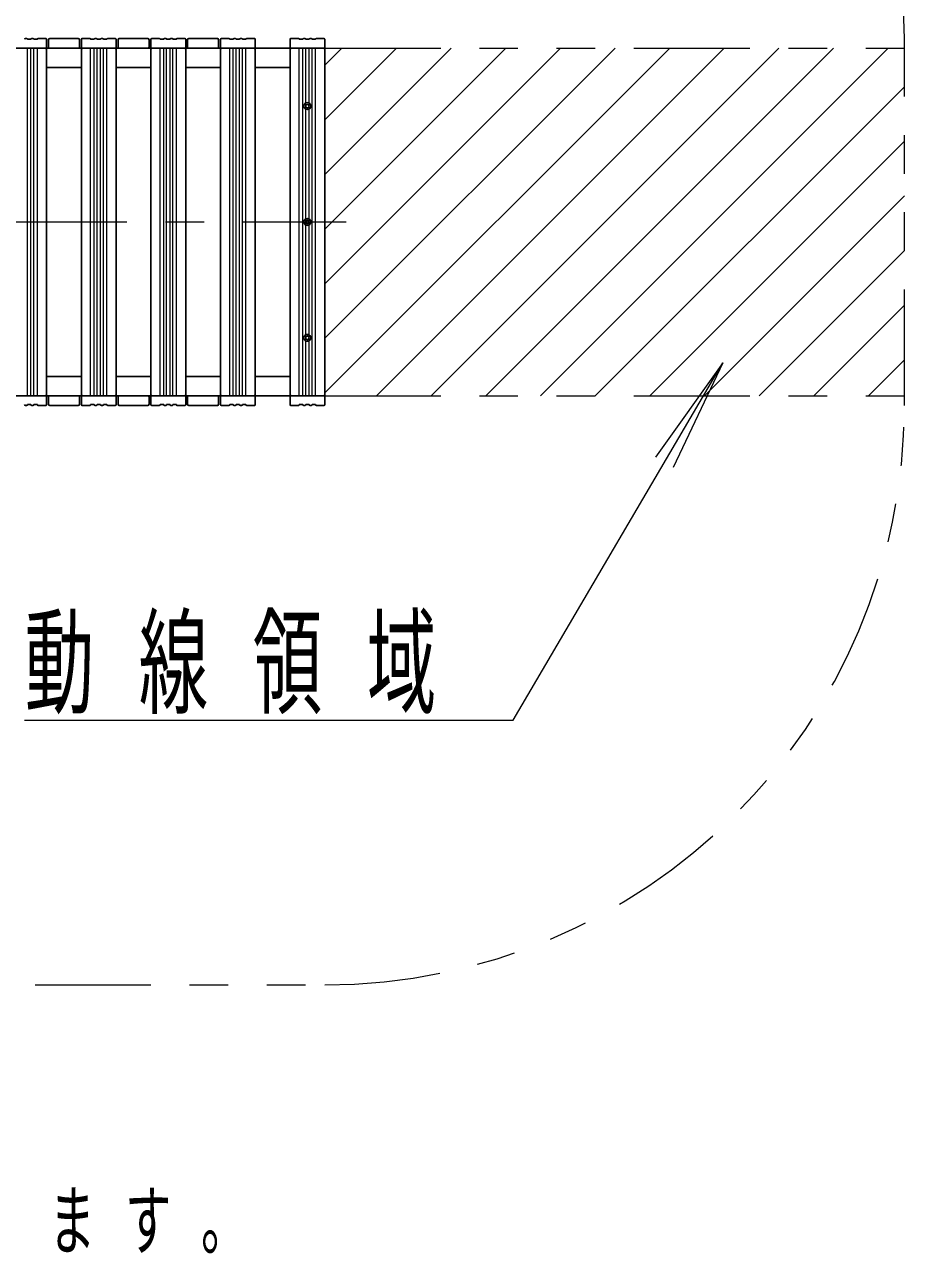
# Model space of a CAD drawing. Units: millimetres on the paper. Extents: x -385 to 0, y 0 to 267.
# Drawn here: x -45.1 to -22.33, y 80.35 to 112.22 of the extents above; entities that cross this region are included whole.
import ezdxf

# ---------------------------------------------------------------- set-up
doc = ezdxf.new("R2010")
doc.units = ezdxf.units.MM
doc.linetypes.add('USER2', pattern=[6, 3, -1, 1, -1])
doc.linetypes.add('USER3', pattern=[8, 3, -1, 1, -1, 1, -1])
doc.layers.add('LY_1', color=7, linetype='Continuous', lineweight=25)
doc.styles.add('ＭＳ ゴシック', font='')
doc.styles.get('ＭＳ ゴシック').set_extended_font_data('MS Gothic')

msp = doc.modelspace()

# ---------------------------------------------------------------- linework, layer by layer
at = {"layer": 'LY_1'}
for p, q in [((-45.042, 111.856), (-45.077, 111.856)), ((-44.877, 111.856), (-44.912, 111.856)), ((-44.547, 111.856), (-44.747, 111.856)), ((-44.447, 111.856), (-43.707, 111.856)), ((-43.607, 111.856), (-43.407, 111.856)), ((-43.242, 111.856), (-43.277, 111.856)), ((-43.077, 111.856), (-43.112, 111.856)), ((-42.747, 111.856), (-42.947, 111.856)), ((-42.647, 111.856), (-41.907, 111.856)), ((-41.807, 111.856), (-41.607, 111.856)), ((-41.442, 111.856), (-41.477, 111.856)), ((-41.277, 111.856), (-41.312, 111.856)), ((-40.947, 111.856), (-41.147, 111.856)), ((-40.847, 111.856), (-40.107, 111.856)), ((-40.007, 111.856), (-39.807, 111.856)), ((-39.642, 111.856), (-39.677, 111.856)), ((-39.477, 111.856), (-39.512, 111.856)), ((-39.147, 111.856), (-39.347, 111.856)), ((-38.207, 111.856), (-38.007, 111.856)), ((-37.842, 111.856), (-37.877, 111.856)), ((-37.677, 111.856), (-37.712, 111.856)), ((-37.347, 111.856), (-37.547, 111.856)), ((-68.827, 111.606), (-37.327, 111.606)), ((-45.022, 111.836), (-44.932, 111.836)), ((-44.767, 111.836), (-44.857, 111.836)), ((-44.527, 111.636), (-44.527, 111.836)), ((-44.527, 102.636), (-44.527, 111.576)), ((-44.477, 111.826), (-44.477, 111.636)), ((-43.677, 111.826), (-43.677, 111.636)), ((-43.627, 111.636), (-43.627, 111.836)), ((-43.627, 111.576), (-43.627, 102.636)), ((-43.387, 111.836), (-43.297, 111.836)), ((-43.222, 111.836), (-43.132, 111.836)), ((-42.967, 111.836), (-43.057, 111.836)), ((-42.727, 111.636), (-42.727, 111.836)), ((-42.727, 102.636), (-42.727, 111.576)), ((-42.677, 111.826), (-42.677, 111.636)), ((-41.877, 111.826), (-41.877, 111.636)), ((-41.827, 111.636), (-41.827, 111.836)), ((-41.827, 111.576), (-41.827, 102.636)), ((-41.587, 111.836), (-41.497, 111.836)), ((-41.422, 111.836), (-41.332, 111.836)), ((-41.167, 111.836), (-41.257, 111.836)), ((-40.927, 111.636), (-40.927, 111.836)), ((-40.927, 102.636), (-40.927, 111.576)), ((-40.877, 111.826), (-40.877, 111.636)), ((-40.077, 111.826), (-40.077, 111.636)), ((-40.027, 111.636), (-40.027, 111.836)), ((-40.027, 111.576), (-40.027, 102.636)), ((-39.787, 111.836), (-39.697, 111.836)), ((-39.622, 111.836), (-39.532, 111.836)), ((-39.367, 111.836), (-39.457, 111.836)), ((-39.127, 111.636), (-39.127, 111.836)), ((-39.127, 102.636), (-39.127, 111.576)), ((-38.227, 111.636), (-38.227, 111.836)), ((-38.227, 111.576), (-38.227, 102.636)), ((-37.987, 111.836), (-37.897, 111.836)), ((-37.822, 111.836), (-37.732, 111.836)), ((-37.567, 111.836), (-37.657, 111.836)), ((-37.327, 111.636), (-37.327, 111.836)), ((-37.327, 102.636), (-37.327, 111.576)), ((-44.527, 111.106), (-43.627, 111.106)), ((-42.727, 111.106), (-41.827, 111.106)), ((-40.927, 111.106), (-40.027, 111.106)), ((-39.127, 111.106), (-38.227, 111.106)), ((-44.527, 103.106), (-43.627, 103.106)), ((-42.727, 103.106), (-41.827, 103.106)), ((-40.927, 103.106), (-40.027, 103.106)), ((-39.127, 103.106), (-38.227, 103.106)), ((-68.827, 102.606), (-37.327, 102.606)), ((-45.042, 102.356), (-45.077, 102.356)), ((-45.022, 102.376), (-44.932, 102.376)), ((-44.877, 102.356), (-44.912, 102.356)), ((-44.767, 102.376), (-44.857, 102.376)), ((-44.547, 102.356), (-44.747, 102.356)), ((-44.527, 102.576), (-44.527, 102.376)), ((-44.477, 102.386), (-44.477, 102.576)), ((-44.447, 102.356), (-43.707, 102.356)), ((-43.677, 102.386), (-43.677, 102.576)), ((-43.627, 102.576), (-43.627, 102.376)), ((-43.607, 102.356), (-43.407, 102.356)), ((-43.387, 102.376), (-43.297, 102.376)), ((-43.242, 102.356), (-43.277, 102.356)), ((-43.222, 102.376), (-43.132, 102.376)), ((-43.077, 102.356), (-43.112, 102.356)), ((-42.967, 102.376), (-43.057, 102.376)), ((-42.747, 102.356), (-42.947, 102.356)), ((-42.727, 102.576), (-42.727, 102.376)), ((-42.677, 102.386), (-42.677, 102.576)), ((-42.647, 102.356), (-41.907, 102.356)), ((-41.877, 102.386), (-41.877, 102.576)), ((-41.827, 102.576), (-41.827, 102.376)), ((-41.807, 102.356), (-41.607, 102.356)), ((-41.587, 102.376), (-41.497, 102.376)), ((-41.442, 102.356), (-41.477, 102.356)), ((-41.422, 102.376), (-41.332, 102.376)), ((-41.277, 102.356), (-41.312, 102.356)), ((-41.167, 102.376), (-41.257, 102.376)), ((-40.947, 102.356), (-41.147, 102.356)), ((-40.927, 102.576), (-40.927, 102.376)), ((-40.877, 102.386), (-40.877, 102.576)), ((-40.847, 102.356), (-40.107, 102.356)), ((-40.077, 102.386), (-40.077, 102.576)), ((-40.027, 102.576), (-40.027, 102.376)), ((-40.007, 102.356), (-39.807, 102.356)), ((-39.787, 102.376), (-39.697, 102.376)), ((-39.642, 102.356), (-39.677, 102.356)), ((-39.622, 102.376), (-39.532, 102.376)), ((-39.477, 102.356), (-39.512, 102.356)), ((-39.367, 102.376), (-39.457, 102.376)), ((-39.147, 102.356), (-39.347, 102.356)), ((-39.127, 102.576), (-39.127, 102.376)), ((-38.227, 102.576), (-38.227, 102.376)), ((-38.207, 102.356), (-38.007, 102.356)), ((-37.987, 102.376), (-37.897, 102.376)), ((-37.842, 102.356), (-37.877, 102.356)), ((-37.822, 102.376), (-37.732, 102.376)), ((-37.677, 102.356), (-37.712, 102.356)), ((-37.567, 102.376), (-37.657, 102.376)), ((-37.347, 102.356), (-37.547, 102.356)), ((-37.327, 102.576), (-37.327, 102.376))]:
    msp.add_line(p, q, dxfattribs=at)
at = {"layer": 'LY_1', "linetype": 'USER3', "lineweight": 13}
for p, q in [((-22.327, 102.356), (-22.327, 111.856)), ((-37.327, 111.606), (-22.327, 111.606)), ((-37.327, 102.606), (-22.327, 102.606)), ((-68.827, 87.356), (-37.327, 87.356))]:
    msp.add_line(p, q, dxfattribs=at)
at = {"layer": 'LY_1', "lineweight": 13}
for p, q in [((-45.022, 102.606), (-45.022, 111.606)), ((-44.932, 102.606), (-44.932, 111.606)), ((-44.857, 102.606), (-44.857, 111.606)), ((-44.767, 102.606), (-44.767, 111.606)), ((-43.387, 102.606), (-43.387, 111.606)), ((-43.297, 102.606), (-43.297, 111.606)), ((-43.222, 102.606), (-43.222, 111.606)), ((-43.132, 102.606), (-43.132, 111.606)), ((-43.057, 102.606), (-43.057, 111.606)), ((-42.967, 102.606), (-42.967, 111.606)), ((-41.587, 102.606), (-41.587, 111.606)), ((-41.497, 102.606), (-41.497, 111.606)), ((-41.422, 102.606), (-41.422, 111.606)), ((-41.332, 102.606), (-41.332, 111.606)), ((-41.257, 102.606), (-41.257, 111.606)), ((-41.167, 102.606), (-41.167, 111.606)), ((-39.787, 102.606), (-39.787, 111.606)), ((-39.697, 102.606), (-39.697, 111.606)), ((-39.622, 102.606), (-39.622, 111.606)), ((-39.532, 102.606), (-39.532, 111.606)), ((-39.457, 102.606), (-39.457, 111.606)), ((-39.367, 102.606), (-39.367, 111.606)), ((-37.987, 102.606), (-37.987, 111.606)), ((-37.897, 102.606), (-37.897, 111.606)), ((-37.822, 102.606), (-37.822, 111.606)), ((-37.732, 102.606), (-37.732, 111.606)), ((-37.657, 102.606), (-37.657, 111.606)), ((-37.567, 102.606), (-37.567, 111.606)), ((-37.327, 102.68), (-28.401, 111.606)), ((-37.327, 104.094), (-29.816, 111.606)), ((-37.327, 105.508), (-31.23, 111.606)), ((-37.327, 106.922), (-32.644, 111.606)), ((-37.327, 108.337), (-34.058, 111.606)), ((-37.327, 109.751), (-35.472, 111.606)), ((-37.327, 111.165), (-36.887, 111.606)), ((-35.987, 102.606), (-26.987, 111.606)), ((-34.573, 102.606), (-25.573, 111.606)), ((-33.159, 102.606), (-24.159, 111.606)), ((-31.745, 102.606), (-22.745, 111.606)), ((-30.33, 102.606), (-22.327, 110.609)), ((-28.916, 102.606), (-22.327, 109.195)), ((-27.502, 102.606), (-22.327, 107.78)), ((-26.088, 102.606), (-22.327, 106.366)), ((-24.674, 102.606), (-22.327, 104.952)), ((-32.448, 94.205), (-27.028, 103.459)), ((-27.028, 103.459), (-28.764, 101.013)), ((-27.028, 103.459), (-28.313, 100.748)), ((-23.259, 102.606), (-22.327, 103.538)), ((-45.095, 94.205), (-32.448, 94.205))]:
    msp.add_line(p, q, dxfattribs=at)
at = {"layer": 'LY_1', "linetype": 'USER2', "lineweight": 13}
msp.add_line((-69.448, 107.106), (-36.777, 107.106), dxfattribs=at)
at = {"layer": 'LY_1'}
for centre, radius in [((-37.777, 110.106), 0.09), ((-37.777, 110.106), 0.045), ((-37.777, 107.106), 0.09), ((-37.777, 107.106), 0.045), ((-37.777, 104.106), 0.09), ((-37.777, 104.106), 0.045)]:
    msp.add_circle(centre, radius, dxfattribs=at)
at = {"layer": 'LY_1', "linetype": 'USER3', "lineweight": 13}
for centre, start, end in [((-37.327, 111.856), 0, 90), ((-37.327, 102.356), 270, 0)]:
    msp.add_arc(centre, 15, start, end, dxfattribs=at)
at = {"layer": 'LY_1'}
for centre, radius, start, end in [((-45.077, 111.836), 0.02, 90, 180), ((-45.042, 111.836), 0.02, 360, 90), ((-44.912, 111.836), 0.02, 90, 180), ((-44.877, 111.836), 0.02, 0, 90), ((-44.747, 111.836), 0.02, 90, 180), ((-44.547, 111.836), 0.02, 0, 90), ((-44.447, 111.826), 0.03, 90, 180), ((-43.707, 111.826), 0.03, 0, 90), ((-43.607, 111.836), 0.02, 90, 180), ((-43.407, 111.836), 0.02, 360, 90), ((-43.277, 111.836), 0.02, 90, 180), ((-43.242, 111.836), 0.02, 360, 90), ((-43.112, 111.836), 0.02, 90, 180), ((-43.077, 111.836), 0.02, 0, 90), ((-42.947, 111.836), 0.02, 90, 180), ((-42.747, 111.836), 0.02, 0, 90), ((-42.647, 111.826), 0.03, 90, 180), ((-41.907, 111.826), 0.03, 0, 90), ((-41.807, 111.836), 0.02, 90, 180), ((-41.607, 111.836), 0.02, 360, 90), ((-41.477, 111.836), 0.02, 90, 180), ((-41.442, 111.836), 0.02, 360, 90), ((-41.312, 111.836), 0.02, 90, 180), ((-41.277, 111.836), 0.02, 0, 90), ((-41.147, 111.836), 0.02, 90, 180), ((-40.947, 111.836), 0.02, 0, 90), ((-40.847, 111.826), 0.03, 90, 180), ((-40.107, 111.826), 0.03, 0, 90), ((-40.007, 111.836), 0.02, 90, 180), ((-39.807, 111.836), 0.02, 360, 90), ((-39.677, 111.836), 0.02, 90, 180), ((-39.642, 111.836), 0.02, 360, 90), ((-39.512, 111.836), 0.02, 90, 180), ((-39.477, 111.836), 0.02, 0, 90), ((-39.347, 111.836), 0.02, 90, 180), ((-39.147, 111.836), 0.02, 0, 90), ((-38.207, 111.836), 0.02, 90, 180), ((-38.007, 111.836), 0.02, 360, 90), ((-37.877, 111.836), 0.02, 90, 180), ((-37.842, 111.836), 0.02, 360, 90), ((-37.712, 111.836), 0.02, 90, 180), ((-37.677, 111.836), 0.02, 0, 90), ((-37.547, 111.836), 0.02, 90, 180), ((-37.347, 111.836), 0.02, 0, 90), ((-44.557, 111.636), 0.03, 270, 0), ((-44.557, 111.576), 0.03, 0, 90), ((-44.447, 111.636), 0.03, 180, 270), ((-43.707, 111.636), 0.03, 270, 0), ((-43.597, 111.636), 0.03, 180, 270), ((-43.597, 111.576), 0.03, 90, 180), ((-42.757, 111.636), 0.03, 270, 0), ((-42.757, 111.576), 0.03, 0, 90), ((-42.647, 111.636), 0.03, 180, 270), ((-41.907, 111.636), 0.03, 270, 0), ((-41.797, 111.636), 0.03, 180, 270), ((-41.797, 111.576), 0.03, 90, 180), ((-40.957, 111.636), 0.03, 270, 0), ((-40.957, 111.576), 0.03, 0, 90), ((-40.847, 111.636), 0.03, 180, 270), ((-40.107, 111.636), 0.03, 270, 0), ((-39.997, 111.636), 0.03, 180, 270), ((-39.997, 111.576), 0.03, 90, 180), ((-39.157, 111.636), 0.03, 270, 0), ((-39.157, 111.576), 0.03, 0, 90), ((-38.197, 111.636), 0.03, 180, 270), ((-38.197, 111.576), 0.03, 90, 180), ((-37.357, 111.636), 0.03, 270, 0), ((-37.357, 111.576), 0.03, 0, 90), ((-44.557, 102.636), 0.03, 270, 0), ((-43.597, 102.636), 0.03, 180, 270), ((-42.757, 102.636), 0.03, 270, 0), ((-41.797, 102.636), 0.03, 180, 270), ((-40.957, 102.636), 0.03, 270, 0), ((-39.997, 102.636), 0.03, 180, 270), ((-39.157, 102.636), 0.03, 270, 0), ((-38.197, 102.636), 0.03, 180, 270), ((-37.357, 102.636), 0.03, 270, 0), ((-45.077, 102.376), 0.02, 180, 270), ((-45.042, 102.376), 0.02, 270, 0), ((-44.912, 102.376), 0.02, 180, 270), ((-44.877, 102.376), 0.02, 270, 0), ((-44.747, 102.376), 0.02, 180, 270), ((-44.557, 102.576), 0.03, 0, 90), ((-44.547, 102.376), 0.02, 270, 0), ((-44.447, 102.576), 0.03, 90, 180), ((-44.447, 102.386), 0.03, 180, 270), ((-43.707, 102.576), 0.03, 0, 90), ((-43.707, 102.386), 0.03, 270, 0), ((-43.597, 102.576), 0.03, 90, 180), ((-43.607, 102.376), 0.02, 180, 270), ((-43.407, 102.376), 0.02, 270, 0), ((-43.277, 102.376), 0.02, 180, 270), ((-43.242, 102.376), 0.02, 270, 0), ((-43.112, 102.376), 0.02, 180, 270), ((-43.077, 102.376), 0.02, 270, 0), ((-42.947, 102.376), 0.02, 180, 270), ((-42.757, 102.576), 0.03, 0, 90), ((-42.747, 102.376), 0.02, 270, 0), ((-42.647, 102.576), 0.03, 90, 180), ((-42.647, 102.386), 0.03, 180, 270), ((-41.907, 102.576), 0.03, 0, 90), ((-41.907, 102.386), 0.03, 270, 0), ((-41.797, 102.576), 0.03, 90, 180), ((-41.807, 102.376), 0.02, 180, 270), ((-41.607, 102.376), 0.02, 270, 0), ((-41.477, 102.376), 0.02, 180, 270), ((-41.442, 102.376), 0.02, 270, 0), ((-41.312, 102.376), 0.02, 180, 270), ((-41.277, 102.376), 0.02, 270, 0), ((-41.147, 102.376), 0.02, 180, 270), ((-40.957, 102.576), 0.03, 0, 90), ((-40.947, 102.376), 0.02, 270, 0), ((-40.847, 102.576), 0.03, 90, 180), ((-40.847, 102.386), 0.03, 180, 270), ((-40.107, 102.576), 0.03, 0, 90), ((-40.107, 102.386), 0.03, 270, 0), ((-39.997, 102.576), 0.03, 90, 180), ((-40.007, 102.376), 0.02, 180, 270), ((-39.807, 102.376), 0.02, 270, 0), ((-39.677, 102.376), 0.02, 180, 270), ((-39.642, 102.376), 0.02, 270, 0), ((-39.512, 102.376), 0.02, 180, 270), ((-39.477, 102.376), 0.02, 270, 0), ((-39.347, 102.376), 0.02, 180, 270), ((-39.157, 102.576), 0.03, 0, 90), ((-39.147, 102.376), 0.02, 270, 0), ((-38.197, 102.576), 0.03, 90, 180), ((-38.207, 102.376), 0.02, 180, 270), ((-38.007, 102.376), 0.02, 270, 0), ((-37.877, 102.376), 0.02, 180, 270), ((-37.842, 102.376), 0.02, 270, 0), ((-37.712, 102.376), 0.02, 180, 270), ((-37.677, 102.376), 0.02, 270, 0), ((-37.547, 102.376), 0.02, 180, 270), ((-37.357, 102.576), 0.03, 0, 90), ((-37.347, 102.376), 0.02, 270, 0)]:
    msp.add_arc(centre, radius, start, end, dxfattribs=at)

# ---------------------------------------------------------------- texts
at = {"layer": 'LY_1', "style": 'ＭＳ ゴシック'}
for s, insert, char_height, attachment_point in [('\\T1.64;\\W0.6;動線領域', (-45.095, 94.355), 2.199, 7), ('\\T1.64;\\W0.6;設置スペースは、参考とします。', (-68.077, 81.168), 1.466, 4)]:
    msp.add_mtext(s, dxfattribs=dict(at, insert=insert, char_height=char_height, attachment_point=attachment_point))

doc.saveas('drawing.dxf')
